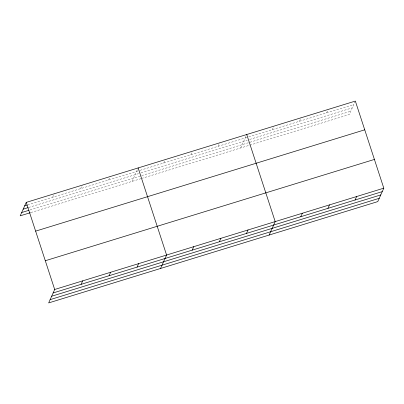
<?xml version="1.0" encoding="UTF-8"?>
<svg xmlns="http://www.w3.org/2000/svg" width="404" height="404" viewBox="0 0 404 404"><rect width="100%" height="100%" fill="white"/><g stroke="black" fill="none" stroke-linecap="round" stroke-linejoin="round"><path stroke-width="0.3" stroke-dasharray="2.02 1.52" d="M52.656 197.243L54.212 193.779M80.633 188.628L82.189 185.168M108.605 180.017L110.161 176.558M132.098 181.381L138.138 167.943M163.731 163.049L165.287 159.585M190.885 154.692L192.218 151.722M218.039 146.329L219.594 142.87M240.703 147.95L246.743 134.512M272.341 129.613L273.897 126.154M299.49 121.256L301.046 117.796M326.644 112.898L328.2 109.439M355.348 101.076L349.309 114.514L142.132 178.295M27.659 204.939L139.531 170.498M140.122 170.316L248.137 137.062M248.728 136.88L353.793 104.54M28.563 207.494L138.643 173.609M141.006 172.882L247.248 140.173M249.611 139.446L352.313 107.833M30.012 209.974L350.788 111.221M30.916 212.529L141.541 178.477"/><path stroke-width="0.61" d="M26.24 202.394L54.691 289.486L48.652 302.924L377.76 201.606L383.8 188.168L355.348 101.076L26.24 202.394L20.2 215.832L30.32 212.716M81.108 284.335L82.663 280.871M109.085 275.72L110.64 272.261M137.057 267.11L138.612 263.65M160.55 268.473L166.589 255.035L138.138 167.943M192.183 250.142L193.738 246.677M219.337 241.784L220.892 238.32M246.485 233.421L248.041 229.962M269.155 235.042L275.195 221.604L246.743 134.512M300.788 216.706L302.344 213.246M327.942 208.348L329.497 204.889M355.091 199.99L356.646 196.531M24.684 205.853L27.063 205.121M23.205 209.146L27.967 207.681M21.68 212.539L28.82 210.338M35.628 231.133L364.736 129.82M45.299 260.742L374.412 159.428M54.691 289.486L383.8 188.168M53.136 292.945L382.245 191.632M51.656 296.238L380.765 194.925M50.131 299.632L379.24 198.314"/></g></svg>
